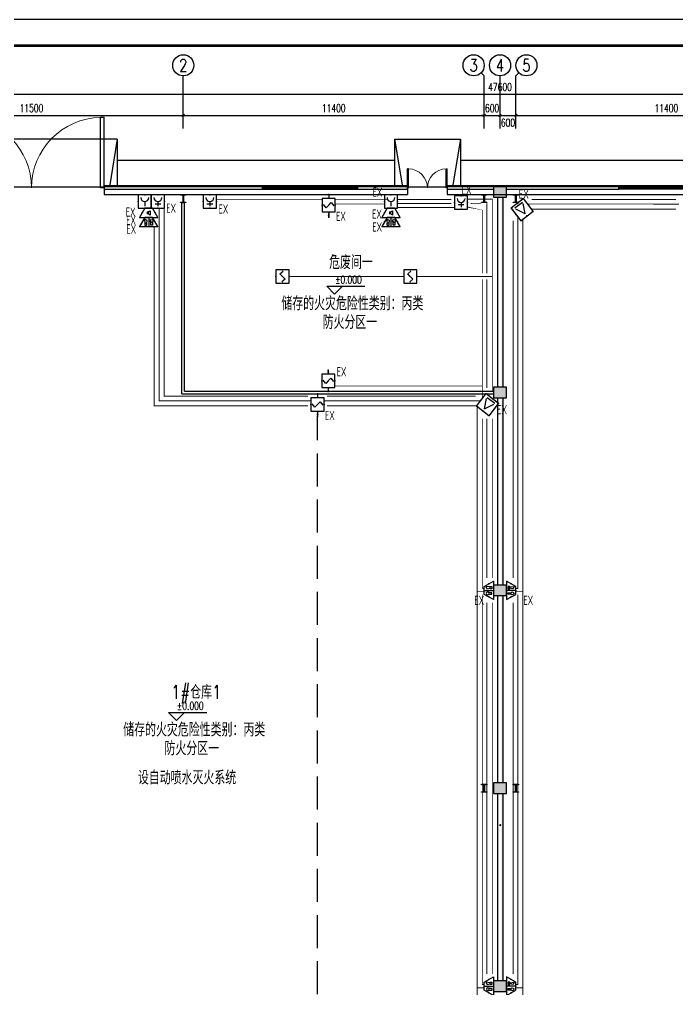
# Model space of a CAD drawing. Extents: x 4532298 to 10139194, y -639876 to -207028.
# Drawn here: x 5050702 to 5075635, y -327528 to -290759 of the extents above; entities that cross this region are included whole.
import ezdxf
from ezdxf.enums import TextEntityAlignment as Align

# ---------------------------------------------------------------- set-up
doc = ezdxf.new("R2010")
doc.units = 0
doc.header["$LTSCALE"] = 1000
doc.header["$MEASUREMENT"] = 0
doc.linetypes.add('DASH', pattern=[0.35, 0.25, -0.1])
doc.layers.get('0').update_dxf_attribs({"linetype": 'CONTINUOUS'})
doc.layers.get('Defpoints').update_dxf_attribs({"linetype": 'CONTINUOUS'})
for name, color, linetype in [('AXIS_TEXT', 7, 'CONTINUOUS'), ('EQUIP-消防', 3, 'CONTINUOUS'), ('PUB_HATCH', 8, 'CONTINUOUS'), ('PUB_TITLE', 4, 'CONTINUOUS'), ('WIRE-消防', 5, 'CONTINUOUS'), ('WIRE-照明', 1, 'CONTINUOUS'), ('建筑底图', 251, 'CONTINUOUS'), ('电气文字', 7, 'CONTINUOUS')]:
    doc.layers.add(name, color=color, linetype=linetype)
doc.styles.add('_HZTXT', font='txt.shx', dxfattribs={"width": 0.8, "bigfont": 'HZTXT.shx'})
doc.styles.add('_TCH_AXIS', font='COMPLEX', dxfattribs={"bigfont": 'GBCBIG'})
doc.styles.add('_TCH_DIM', font='SIMPLEX', dxfattribs={"bigfont": 'GBCBIG'})
doc.styles.add('_TCH_DIM_T3', font='SIMPLEX', dxfattribs={"width": 0.7058823529411765, "bigfont": 'GBCBIG'})
doc.styles.add('COMPLEX', font='COMPLEX')
doc.styles.add('SCEI', font='sceie.shx', dxfattribs={"width": 0.75, "bigfont": 'sceic.shx'})
doc.styles.add('sceie', font='sceie.shx', dxfattribs={"width": 0.7, "bigfont": 'sceic.shx'})
doc.styles.get("Standard").update_dxf_attribs({"font": 'GBENOR', "bigfont": 'GBCBIG'})
doc.styles.add('TG_LINETYPE', font='sceie.shx', dxfattribs={"width": 0.7, "height": 3, "bigfont": 'sceic.shx'})
doc.linetypes.add('TG_BC', pattern='A,2,-0.85,["BC",TG_LINETYPE,S=0.1,R=0,X=-0.65,Y=-0.15],0', length=2.85)
doc.dimstyles.new('_TCH_ARCH&&100', dxfattribs={"dimtxt": 297.5, "dimasz": 100, "dimexe": 250, "dimexo": 300, "dimgap": 126.25, "dimtad": 1, "dimdec": 0, "dimzin": 0, "dimdsep": 46, "dimtxsty": '_TCH_DIM_T3', "dimblk": 'ARCHTICK', "dimcen": 0.09, "dimclrt": 7, "dimazin": 2, "dimtfac": 1, "dimtdec": 0, "dimtix": 1, "dimtmove": 2, "dimatfit": 3, "dimfxl": 0, "dimtolj": 1, "dimtzin": 0, "dimarcsym": 0})

# ---------------------------------------------------------------- blocks, each defined once
blk = doc.blocks.new('_AXISO')
blk.add_circle((0, 0), 0.5)
at = {"layer": 'AXIS_TEXT', "style": 'COMPLEX', "width": 1.041666666666667}
blk.add_attdef('A', text='', height=0.56, dxfattribs=at).set_placement((-0.25, -0.28), (0.25, -0.28), align=Align.FIT)
blk = doc.blocks.new('_ArchTick')
at = {"color": 0, "linetype": 'ByBlock', "const_width": 0.4}
blk.add_lwpolyline([(-0.5, -0.5), (0.5, 0.5)], dxfattribs=at)
blk = doc.blocks.new('*D509')
at = {"layer": 'Defpoints', "color": 0, "transparency": 16777216}
for p in [(5092709.204186848, -293598.3149665595), (5045109.204186885, -295993.3442744124), (5092709.204186848, -295993.3442744212)]:
    blk.add_point(p, dxfattribs=at)
at = {"layer": '建筑底图', "color": 0, "lineweight": -2, "transparency": 16777216}
for p, q in [((5045109.204186885, -295693.3442744124), (5045109.204186885, -293348.3149665595)), ((5092709.204186848, -295693.3442744212), (5092709.204186848, -293348.3149665595)), ((5045109.204186885, -293598.3149665595), (5092709.204186848, -293598.3149665595))]:
    blk.add_line(p, q, dxfattribs=at)
at = {"layer": '建筑底图', "color": 0, "lineweight": -2, "transparency": 16777216, "xscale": 100, "yscale": 100, "zscale": 100, "rotation": 180}
blk.add_blockref('_ArchTick', (5045109.204186885, -293598.3149665595), dxfattribs=at)
at = {"layer": '建筑底图', "color": 0, "lineweight": -2, "transparency": 16777216, "xscale": 100, "yscale": 100, "zscale": 100}
blk.add_blockref('_ArchTick', (5092709.204186848, -293598.3149665595), dxfattribs=at)
at = {"layer": '建筑底图', "color": 7, "transparency": 16777216, "insert": (5068909.204186866, -293323.3149665595), "char_height": 297.5, "attachment_point": 5, "style": '_TCH_DIM_T3'}
blk.add_mtext('\\A1;47600', dxfattribs=at)
blk = doc.blocks.new('*D510')
at = {"layer": 'Defpoints', "color": 0, "transparency": 16777216}
for p in [(5056909.204186872, -294398.3149665564), (5045409.204186874, -294898.3149665553), (5056909.204186872, -294898.3149665574)]:
    blk.add_point(p, dxfattribs=at)
at = {"layer": '建筑底图', "color": 0, "lineweight": -2, "transparency": 16777216}
for p, q in [((5045409.204186874, -294598.3149665553), (5045409.204186874, -294148.3149665564)), ((5056909.204186872, -294598.3149665574), (5056909.204186872, -294148.3149665564)), ((5045409.204186874, -294398.3149665564), (5056909.204186872, -294398.3149665564))]:
    blk.add_line(p, q, dxfattribs=at)
at = {"layer": '建筑底图', "color": 0, "lineweight": -2, "transparency": 16777216, "xscale": 100, "yscale": 100, "zscale": 100, "rotation": 180}
blk.add_blockref('_ArchTick', (5045409.204186874, -294398.3149665564), dxfattribs=at)
at = {"layer": '建筑底图', "color": 0, "lineweight": -2, "transparency": 16777216, "xscale": 100, "yscale": 100, "zscale": 100}
blk.add_blockref('_ArchTick', (5056909.204186872, -294398.3149665564), dxfattribs=at)
at = {"layer": '建筑底图', "color": 7, "transparency": 16777216, "insert": (5051159.204186873, -294123.3149665564), "char_height": 297.5, "attachment_point": 5, "style": '_TCH_DIM_T3'}
blk.add_mtext('\\A1;11500', dxfattribs=at)
blk = doc.blocks.new('*D511')
at = {"layer": 'Defpoints', "color": 0, "transparency": 16777216}
for p in [(5068309.204186879, -294398.3149665585), (5056909.204186872, -294898.3149665574), (5068309.204186879, -294898.3149665596)]:
    blk.add_point(p, dxfattribs=at)
at = {"layer": '建筑底图', "color": 0, "lineweight": -2, "transparency": 16777216}
for p, q in [((5056909.204186872, -294598.3149665574), (5056909.204186872, -294148.3149665585)), ((5068309.204186879, -294598.3149665596), (5068309.204186879, -294148.3149665585)), ((5056909.204186872, -294398.3149665585), (5068309.204186879, -294398.3149665585))]:
    blk.add_line(p, q, dxfattribs=at)
at = {"layer": '建筑底图', "color": 0, "lineweight": -2, "transparency": 16777216, "xscale": 100, "yscale": 100, "zscale": 100, "rotation": 180}
blk.add_blockref('_ArchTick', (5056909.204186872, -294398.3149665585), dxfattribs=at)
at = {"layer": '建筑底图', "color": 0, "lineweight": -2, "transparency": 16777216, "xscale": 100, "yscale": 100, "zscale": 100}
blk.add_blockref('_ArchTick', (5068309.204186879, -294398.3149665585), dxfattribs=at)
at = {"layer": '建筑底图', "color": 7, "transparency": 16777216, "insert": (5062609.204186875, -294123.3149665585), "char_height": 297.5, "attachment_point": 5, "style": '_TCH_DIM_T3'}
blk.add_mtext('\\A1;11400', dxfattribs=at)
blk = doc.blocks.new('*D512')
at = {"layer": 'Defpoints', "color": 0, "transparency": 16777216}
for p in [(5068909.204186883, -294398.3149665596), (5068309.204186879, -294898.3149665596), (5068909.204186883, -294898.3149665597)]:
    blk.add_point(p, dxfattribs=at)
at = {"layer": '建筑底图', "color": 0, "lineweight": -2, "transparency": 16777216}
for p, q in [((5068309.204186879, -294598.3149665596), (5068309.204186879, -294148.3149665596)), ((5068909.204186883, -294598.3149665597), (5068909.204186883, -294148.3149665596)), ((5068309.204186879, -294398.3149665596), (5068209.204186879, -294398.3149665596)), ((5068309.204186879, -294398.3149665596), (5068909.204186883, -294398.3149665596)), ((5068909.204186883, -294398.3149665596), (5069009.204186883, -294398.3149665596))]:
    blk.add_line(p, q, dxfattribs=at)
at = {"layer": '建筑底图', "color": 0, "lineweight": -2, "transparency": 16777216, "xscale": 100, "yscale": 100, "zscale": 100}
blk.add_blockref('_ArchTick', (5068309.204186879, -294398.3149665596), dxfattribs=at)
at = {"layer": '建筑底图', "color": 0, "lineweight": -2, "transparency": 16777216, "xscale": 100, "yscale": 100, "zscale": 100, "rotation": 180}
blk.add_blockref('_ArchTick', (5068909.204186883, -294398.3149665596), dxfattribs=at)
at = {"layer": '建筑底图', "color": 7, "transparency": 16777216, "insert": (5068609.204186881, -294123.3149665596), "char_height": 297.5, "attachment_point": 5, "style": '_TCH_DIM_T3'}
blk.add_mtext('\\A1;600', dxfattribs=at)
blk = doc.blocks.new('*D513')
at = {"layer": 'Defpoints', "color": 0, "transparency": 16777216}
for p in [(5069509.204186883, -294398.3149665598), (5068909.204186883, -294898.3149665597), (5069509.204186883, -294898.3149665598)]:
    blk.add_point(p, dxfattribs=at)
at = {"layer": '建筑底图', "color": 0, "lineweight": -2, "transparency": 16777216}
for p, q in [((5068909.204186883, -294598.3149665597), (5068909.204186883, -294148.3149665598)), ((5069509.204186883, -294598.3149665598), (5069509.204186883, -294148.3149665598)), ((5068909.204186883, -294398.3149665598), (5069509.204186883, -294398.3149665598))]:
    blk.add_line(p, q, dxfattribs=at)
at = {"layer": '建筑底图', "color": 0, "lineweight": -2, "transparency": 16777216, "xscale": 100, "yscale": 100, "zscale": 100, "rotation": 180}
blk.add_blockref('_ArchTick', (5068909.204186883, -294398.3149665598), dxfattribs=at)
at = {"layer": '建筑底图', "color": 0, "lineweight": -2, "transparency": 16777216, "xscale": 100, "yscale": 100, "zscale": 100}
blk.add_blockref('_ArchTick', (5069509.204186883, -294398.3149665598), dxfattribs=at)
at = {"layer": '建筑底图', "color": 7, "transparency": 16777216, "insert": (5069209.204186883, -294673.3149665598), "char_height": 297.5, "attachment_point": 5, "style": '_TCH_DIM_T3'}
blk.add_mtext('\\A1;600', dxfattribs=at)
blk = doc.blocks.new('*D514')
at = {"layer": 'Defpoints', "color": 0, "transparency": 16777216}
for p in [(5080909.204186877, -294398.3149665609), (5069509.204186883, -294898.3149665598), (5080909.204186877, -294898.314966562)]:
    blk.add_point(p, dxfattribs=at)
at = {"layer": '建筑底图', "color": 0, "lineweight": -2, "transparency": 16777216}
for p, q in [((5069509.204186883, -294598.3149665598), (5069509.204186883, -294148.3149665609)), ((5080909.204186877, -294598.314966562), (5080909.204186877, -294148.3149665609)), ((5069509.204186883, -294398.3149665609), (5080909.204186877, -294398.3149665609))]:
    blk.add_line(p, q, dxfattribs=at)
at = {"layer": '建筑底图', "color": 0, "lineweight": -2, "transparency": 16777216, "xscale": 100, "yscale": 100, "zscale": 100, "rotation": 180}
blk.add_blockref('_ArchTick', (5069509.204186883, -294398.3149665609), dxfattribs=at)
at = {"layer": '建筑底图', "color": 0, "lineweight": -2, "transparency": 16777216, "xscale": 100, "yscale": 100, "zscale": 100}
blk.add_blockref('_ArchTick', (5080909.204186877, -294398.3149665609), dxfattribs=at)
at = {"layer": '建筑底图', "color": 7, "transparency": 16777216, "insert": (5075209.20418688, -294123.3149665609), "char_height": 297.5, "attachment_point": 5, "style": '_TCH_DIM_T3'}
blk.add_mtext('\\A1;11400', dxfattribs=at)
blk = doc.blocks.new('$TCHSYS$WIN2D')
for p, q in [((-0.5, 0.5), (0.5, 0.5)), ((-0.5, 0.5), (-0.4999999999999999, -0.5)), ((0.5, 0.5), (0.4999999999999998, -0.5)), ((0.5, 0.1666666666666666), (-0.5, 0.1666666666666666)), ((0.5, -0.1666666666666667), (-0.5, -0.1666666666666667)), ((-0.4999999999999999, -0.5), (0.5, -0.5))]:
    blk.add_line(p, q)
blk = doc.blocks.new('$DorLib2D$00000002')
for p, q in [((-0.5, -5.684341886080802e-17), (-0.5000000000000007, 0.4875)), ((-0.4750000000000007, 0.4875), (-0.5000000000000007, 0.4875)), ((-0.475, -2.842170943040401e-17), (-0.4750000000000007, 0.4875)), ((0.475, -2.842170943040401e-17), (0.4750000000000007, 0.4875)), ((0.4750000000000007, 0.4875), (0.5000000000000007, 0.4875)), ((0.5, -5.684341886080802e-17), (0.5000000000000007, 0.4875)), ((-0.5, -5.684341886080802e-17), (-0.475, -2.842170943040401e-17)), ((0.5, -5.684341886080802e-17), (0.475, -2.842170943040401e-17))]:
    blk.add_line(p, q)
at = {"lineweight": 13}
for centre, start, end in [((-0.4875, -4.263256414560601e-17), 0, 88.53071641864632), ((0.4875, -4.263256414560601e-17), 91.4692835813537, 180)]:
    blk.add_arc(centre, 0.4875, start, end, dxfattribs=at)
blk = doc.blocks.new('_FZH')
blk.add_lwpolyline([(-0.5, -0.5), (0.5, -0.5), (0.5, 0.5), (-0.5, 0.5)], close=True)
at = {"layer": 'PUB_HATCH'}
blk.add_solid([(-0.5, -0.5), (0.5, -0.5), (-0.5, 0.5), (0.5, 0.5)], dxfattribs=at)
blk = doc.blocks.new('$equip$00002656')
for p, q in [((-0.5, 1), (-0.5, 0)), ((0.5, 1), (-0.5, 1)), ((0.5, 0), (0.5, 1)), ((-0.5, 0), (0.5, 0)), ((-0.2185336870898027, 0.3306395092586172), (0.2221149462566245, 0.3306395092586172)), ((0, 0.5), (0, 0.1500000000014552))]:
    blk.add_line(p, q)
at = {"const_width": 0.04}
blk.add_lwpolyline([(-0.5, 1), (0.5, 1), (0.5, 0), (-0.5, 0), (-0.5, 1), (0.5, 1)], dxfattribs=at)
blk.add_arc((0, 0.7999999999956344), 0.3, 180, 0)
for p in [(0, 1), (-0.5, 0.5), (0, 0), (0.5, 0.5)]:
    blk.add_point(p)
at = {"color": 7, "flags": 1}
for tag, height, p in [('A', 2e-05, (0, 0)), ('B', 0.4, (0.7619185979783651, 0.292200585034152))]:
    blk.add_attdef(tag, text='', height=height, dxfattribs=at).set_placement(p, align=Align.MIDDLE_CENTER)
blk = doc.blocks.new('$equip$00002679')
for p, q in [((-0.2996796805819031, 0.6986369468322664), (-0.7026802913169377, 0)), ((-0.7026802913169377, 0), (0.7026802913169377, 0)), ((-0.2635199135474977, 0.2490828612462792), (-0.3035199135338189, 0.5690828612459882)), ((-0.3035199135338189, 0.5690828612459882), (-0.1275199135343428, 0.4890828612442419)), ((-0.3035199135338189, 0.2490828612462792), (-0.3035199135338189, 0.1130828612404002)), ((-0.1275199135343428, 0.2490828612462792), (-0.3035199135338189, 0.2490828612462792)), ((-0.3035199135338189, 0.1130828612404002), (-0.1275199135343428, 0.1130828612404002)), ((0.3003203194093658, 0.6986369468322664), (-0.299679680596455, 0.6986369468322664)), ((0.3003203194239177, 0.6986369468322664), (-0.2996796805819031, 0.6986369468322664)), ((-0.1275199135343428, 0.4890828612442419), (-0.1675199135497678, 0.2490828612462792)), ((-0.1275199135343428, 0.1130828612404002), (-0.1275199135343428, 0.2490828612462792)), ((0.0003203194210072979, 0.6986369468322664), (0.0003203194210072979, 0)), ((0.1736264291102998, 0.1102877192861342), (0.1736264291102998, 0.3383182315337763)), ((0.2936264291056432, 0.1102877192861342), (0.1736264291102998, 0.1102877192861342)), ((0.2936264291056432, 0.3383182315337763), (0.2936264291056432, 0.1102877192861342)), ((0.7026802913169377, 0), (0.3003203194239177, 0.6986369468322664))]:
    blk.add_line(p, q)
at = {"const_width": 0.04}
for points in [[(-0.2996796805819031, 0.6986369468322664), (0.3003203194239177, 0.6986369468322664), (0.7026802913242136, 0), (-0.7026802913169377, 0), (-0.2996796805819031, 0.6986369468322664), (0.3003203194239177, 0.6986369468322664)], [(-0.2993593611754477, 0.6986369468286284), (0.3006406388303731, 0.6986369468286284), (0.703000610737945, 0), (-0.7023599719032063, 0), (-0.2993593611608958, 0.6986369468286284), (0.3006406388303731, 0.6986369468286284)]]:
    blk.add_lwpolyline(points, dxfattribs=at)
blk.add_circle((0.2336264290934196, 0.4302877192858432), 0.1108305042920649)
for p in [(-0.500859666535689, 0.3493184734143142), (0, 0), (0.0003203194064553827, 0.6986369468322664), (0.5015003053704277, 0.3493184734161332)]:
    blk.add_point(p)
at = {"color": 7, "flags": 1}
for tag, height, p in [('A', 2e-05, (0, 0)), ('B', 0.4, (0.9607538544587442, 0.2991300234280061))]:
    blk.add_attdef(tag, text='', height=height, dxfattribs=at).set_placement(p, align=Align.MIDDLE_CENTER)
blk = doc.blocks.new('$equip$00002677')
for p, q in [((-0.299679680589179, 0.6986369468286284), (-0.7026802913169377, 0)), ((-0.7026802913169377, 0), (0.7026802913169377, 0)), ((0.3003203194020898, 0.6986369468286284), (-0.299679680603731, 0.6986369468286284)), ((-0.1168397812361945, 0.4211829385531018), (-0.1168397812361945, 0.2599029385528411)), ((-0.1168397812361945, 0.4211829385531018), (-0.03619978122151224, 0.4211829385531018)), ((-0.03619978122151224, 0.2599029385528411), (-0.1168397812361945, 0.2599029385528411)), ((-0.03619978122151224, 0.4211829385531018), (0.1181129782125936, 0.502683664613869)), ((-0.03619978122151224, 0.4211829385531018), (-0.03619978122151224, 0.2599029385528411)), ((0.1181129782125936, 0.1728438630962046), (-0.03619978122151224, 0.2599029385528411)), ((0.1181129782125936, 0.502683664613869), (0.1181129782125936, 0.1728438630962046)), ((0.7026802913169377, 0), (0.3003203194166417, 0.6986369468286284))]:
    blk.add_line(p, q)
at = {"const_width": 0.04}
for points in [[(-0.299679680589179, 0.6986369468286284), (0.3003203194166417, 0.6986369468286284), (0.7026802913242136, 0), (-0.7026802913169377, 0), (-0.2996796805746271, 0.6986369468304474), (0.3003203194166417, 0.6986369468304474)], [(-0.2996796805819031, 0.6986369468286284), (0.3003203194239177, 0.6986369468286284), (0.7026802913169377, 0), (-0.7026802913096617, 0), (-0.2996796805819031, 0.6986369468286284), (0.3003203194239177, 0.6986369468286284)]]:
    blk.add_lwpolyline(points, dxfattribs=at)
for p in [(-0.5011799859494204, 0.3493184734143142), (0, 0), (0.0003203193991794251, 0.6986369468286284), (0.5015003053631517, 0.3493184734143142)]:
    blk.add_point(p)
at = {"color": 7, "flags": 1}
for tag, height, p in [('A', 2e-05, (0, 0)), ('B', 0.4, (0.9607538544587442, 0.2991300234298251))]:
    blk.add_attdef(tag, text='', height=height, dxfattribs=at).set_placement(p, align=Align.MIDDLE_CENTER)
blk = doc.blocks.new('$equip$00002657')
for p, q in [((-0.5, 1), (-0.5, 0)), ((0.5, 1), (-0.5, 1)), ((0.5, 0), (0.5, 1)), ((-0.5, 0), (0.5, 0)), ((0, 0.5), (0, 0.1499999999941792))]:
    blk.add_line(p, q)
at = {"const_width": 0.04}
blk.add_lwpolyline([(-0.5, 1), (0.5, 1), (0.5, 0), (-0.5, 0), (-0.5, 1), (0.5, 1)], dxfattribs=at)
blk.add_arc((0, 0.7999999999956344), 0.3, 180, 0)
for p in [(0, 1), (-0.5, 0.5), (0, 0), (0.5, 0.5)]:
    blk.add_point(p)
at = {"color": 7, "flags": 1}
for tag, height, p in [('A', 2e-05, (0, 0)), ('B', 0.4, (0.7619185979783651, 0.292200585034152))]:
    blk.add_attdef(tag, text='', height=height, dxfattribs=at).set_placement(p, align=Align.MIDDLE_CENTER)
blk = doc.blocks.new('$equip$00002763')
for p, q in [((-0.5, 0), (-0.9066817657731008, 0)), ((-0.802004277240485, 0.04108279214051436), (-0.802004277240485, -0.03946515059578815)), ((-0.802004277240485, -0.03946515059578815), (-0.6315363564062864, 0)), ((-0.5, 0.5), (-0.5, -0.5)), ((0.5, 0.5), (-0.5, 0.5)), ((-0.1999999999825377, 0.2000000000007276), (0.0500000000174623, 0.4000000000014552)), ((0, 0), (-0.1999999999825377, 0.2000000000007276)), ((0, 0), (0.2000000000116415, -0.2000000000007276)), ((0.5, -0.5), (0.5, 0.5)), ((0.8088582530326676, 0), (0.5, 0)), ((-0.5, -0.5), (0.5, -0.5)), ((0.2000000000116415, -0.2000000000007276), (-0.04999999998835847, -0.4000000000014552))]:
    blk.add_line(p, q)
at = {"color": 0, "linetype": 'Continuous'}
blk.add_line((-0.6315363564062864, 0), (-0.802004277240485, 0.04108279214051436), dxfattribs=at)
at = {"const_width": 0.04}
for points in [[(-0.9066817657731008, 0), (-0.5, 0)], [(-0.5, 0.5), (0.5, 0.5), (0.5, -0.5), (-0.5, -0.5), (-0.5, 0.5), (0.5, 0.5)], [(0.5, 0), (0.8088582530326676, 0)]]:
    blk.add_lwpolyline(points, dxfattribs=at)
for p in [(-0.9066817657731008, 0), (0, 0.5), (0.8088582530326676, 0), (0, -0.5)]:
    blk.add_point(p)
blk.add_solid([(-0.6315363564062864, 0), (-0.802004277240485, 0.04108279214051436), (-0.802004277240485, -0.03946515059578815)])
at = {"color": 7, "flags": 1}
for tag, height, p in [('A', 2e-05, (0, 0)), ('B', 0.4, (0.7546029297081986, -0.345015209120902))]:
    blk.add_attdef(tag, text='', height=height, dxfattribs=at).set_placement(p, align=Align.MIDDLE_CENTER)
blk = doc.blocks.new('$Equip$00002649')
for p, q in [((-0.5, 0.5), (-0.5, -0.5)), ((0.5, 0.5), (-0.5, 0.5)), ((-0.2000000000116415, 0.2000000000043656), (0.04999999998835847, 0.4000000000014552)), ((0, 0), (-0.2000000000116415, 0.2000000000043656)), ((0, 0), (0.1999999999825377, -0.1999999999970896)), ((0.5, -0.5), (0.5, 0.5)), ((-0.5, -0.5), (0.5, -0.5)), ((0.1999999999825377, -0.1999999999970896), (-0.0500000000174623, -0.4000000000014552))]:
    blk.add_line(p, q)
at = {"const_width": 0.04}
blk.add_lwpolyline([(-0.5, 0.5), (0.5, 0.5), (0.5, -0.5), (-0.5, -0.5), (-0.5, 0.5), (0.5, 0.5)], dxfattribs=at)
for p in [(-0.5, 0), (0, 0.5), (0.5, 0), (0, -0.5)]:
    blk.add_point(p)
at = {"color": 7, "flags": 1}
for tag, height, p in [('A', 2e-05, (0, 0)), ('B', 0.4, (0.7619185979783651, -0.207799414958572))]:
    blk.add_attdef(tag, text='', height=height, dxfattribs=at).set_placement(p, align=Align.MIDDLE_CENTER)
blk = doc.blocks.new('$equip$00002762')
for p, q in [((-0.500000000007276, 7.275957614183426e-12), (-0.8088582530108397, 7.275957614183426e-12)), ((-0.500000000007276, 0.500000000007276), (-0.500000000007276, -0.499999999992724)), ((0.499999999992724, 0.500000000007276), (-0.500000000007276, 0.500000000007276)), ((-0.1999999999898137, 0.2000000000080036), (0.05000000001018634, 0.4000000000087311)), ((-7.275957614183426e-12, 7.275957614183426e-12), (-0.1999999999898137, 0.2000000000080036)), ((-7.275957614183426e-12, 7.275957614183426e-12), (0.2000000000043656, -0.1999999999934516)), ((0.499999999992724, -0.499999999992724), (0.499999999992724, 0.500000000007276)), ((0.8088582530253916, 7.275957614183426e-12), (0.499999999992724, 7.275957614183426e-12)), ((-0.500000000007276, -0.499999999992724), (0.499999999992724, -0.499999999992724)), ((0.2000000000043656, -0.1999999999934516), (-0.04999999999563443, -0.3999999999941792))]:
    blk.add_line(p, q)
at = {"color": 0, "linetype": 'Continuous'}
for p, q in [((0.8088582530253916, 7.275957614183426e-12), (0.638390332191193, 0.04108279214779031)), ((0.638390332191193, -0.03946515058851219), (0.8088582530253916, 7.275957614183426e-12))]:
    blk.add_line(p, q, dxfattribs=at)
at = {"const_width": 0.04}
for points in [[(-0.8088582530108397, 7.275957614183426e-12), (-0.500000000007276, 7.275957614183426e-12)], [(-0.500000000007276, 0.500000000007276), (0.499999999992724, 0.500000000007276), (0.499999999992724, -0.499999999992724), (-0.500000000007276, -0.499999999992724), (-0.500000000007276, 0.500000000007276), (0.499999999992724, 0.500000000007276)], [(0.499999999992724, 7.275957614183426e-12), (0.6544291265236097, 7.275957614183426e-12)]]:
    blk.add_lwpolyline(points, dxfattribs=at)
for p in [(-0.8088582530108397, 7.275957614183426e-12), (-7.275957614183426e-12, 0.500000000007276), (0.8088582530253916, 7.275957614183426e-12), (-7.275957614183426e-12, -0.499999999992724)]:
    blk.add_point(p)
blk.add_solid([(0.8088582530253916, 7.275957614183426e-12), (0.638390332191193, 0.04108279214779031), (0.638390332191193, -0.03946515058851219)])
at = {"color": 7, "flags": 1}
for tag, height, p in [('A', 2e-05, (0, 0)), ('B', 0.4, (0.7546029297009227, -0.2543956817480648))]:
    blk.add_attdef(tag, text='', height=height, dxfattribs=at).set_placement(p, align=Align.MIDDLE_CENTER)
blk = doc.blocks.new('$equip$00002729')
for p, q in [((0.5, 0.5), (-0.5, 0.5)), ((-0.5, 0.5), (-0.5, -0.5)), ((0.00242012481612619, 0.3292740143797346), (-0.2975798751722323, -0.2707259856188102)), ((0.00242012481612619, 0.3292740143797346), (0.3024201248335885, -0.2707259856188102)), ((0.5, -0.5), (0.5, 0.5)), ((-0.5, -0.5), (0.5, -0.5)), ((-0.2975798751722323, -0.3510986482615408), (0.3024932489570347, -0.3510986482615408))]:
    blk.add_line(p, q)
at = {"const_width": 0.06666666666666667}
blk.add_lwpolyline([(-0.5, 0.5), (0.5, 0.5), (0.5, -0.5), (-0.5, -0.5), (-0.5, 0.5), (0.5, 0.5)], dxfattribs=at)
for p in [(-0.5, 0), (0, 0.5), (0.5, 0), (0, -0.5)]:
    blk.add_point(p)
at = {"color": 7, "flags": 1}
for tag, height, p in [('A', 2e-05, (0, 0)), ('B', 0.4, (0.7615507626323961, -0.2077545959818963))]:
    blk.add_attdef(tag, text='', height=height, dxfattribs=at).set_placement(p, align=Align.MIDDLE_CENTER)

msp = doc.modelspace()

# ---------------------------------------------------------------- hatches: boundary and pattern name
at = {"layer": '建筑底图'}
for points in [[(5059909.204186431, -297098.3149665447), (5053909.204187041, -297098.3149665453), (5053939.204187041, -297128.3149665453), (5059879.204186431, -297128.3149665447)], [(5053909.204187041, -297098.3149665453), (5053909.204187041, -297198.3149665442), (5053939.204187041, -297168.3149665442), (5053939.204187041, -297128.3149665453)], [(5053909.204187041, -297198.3149665442), (5059909.20418643, -297198.3149665435), (5059879.20418643, -297168.3149665435), (5053939.204187041, -297168.3149665442)], [(5056919.204186866, -297682.3147210835), (5057009.204186866, -297682.3147210835), (5057009.204186866, -297698.3147210798), (5056809.204186866, -297698.3147210798), (5056809.204186866, -297682.3147210835), (5056899.204186868, -297682.3147210835), (5056899.204186868, -297414.3147210756), (5056809.204186866, -297414.3147210756), (5056809.204186866, -297398.3147210793), (5057009.204186866, -297398.3147210793), (5057009.204186866, -297414.3147210756), (5056919.204186866, -297414.3147210756)], [(5059909.20418643, -297198.3149665435), (5059909.204186431, -297098.3149665447), (5059879.204186431, -297128.3149665447), (5059879.20418643, -297168.3149665435)], [(5065409.204187041, -297098.3149665442), (5063509.20418643, -297098.3149665443), (5063539.20418643, -297128.3149665443), (5065379.204187041, -297128.3149665442)], [(5063509.20418643, -297098.3149665443), (5063509.204186431, -297198.3149665431), (5063539.204186431, -297168.3149665431), (5063539.20418643, -297128.3149665443)], [(5063509.204186431, -297198.3149665431), (5065409.204187041, -297198.3149665429), (5065379.204187041, -297168.3149665429), (5063539.204186431, -297168.3149665431)], [(5065409.204187041, -297198.3149665429), (5065409.204187041, -297098.3149665442), (5065379.204187041, -297128.3149665442), (5065379.204187041, -297168.3149665429)], [(5068659.204186872, -297128.3149665525), (5068659.204186872, -297098.3149665422), (5066909.204187041, -297098.314966544), (5066939.204185693, -297128.314966625)], [(5066909.204187041, -297098.314966544), (5066909.204187041, -297198.3149665428), (5066939.204185693, -297168.3149665914), (5066939.204185693, -297128.314966625)], [(5068659.204186872, -297198.3149665421), (5068659.204186872, -297168.3149665482), (5066939.204185693, -297168.3149665914), (5066909.204187041, -297198.3149665428)], [(5068319.204186864, -297682.3147210886), (5068409.204186864, -297682.3147210886), (5068409.204186864, -297698.3147210849), (5068209.204186864, -297698.3147210849), (5068209.204186864, -297682.3147210886), (5068299.204186866, -297682.3147210886), (5068299.204186866, -297414.3147210807), (5068209.204186864, -297414.3147210807), (5068209.204186864, -297398.3147210844), (5068409.204186864, -297398.3147210844), (5068409.204186864, -297414.3147210807), (5068319.204186864, -297414.3147210807)], [(5069159.204186872, -297098.3149665552), (5068659.204186872, -297098.3149665552), (5068699.204186872, -297138.3149665552), (5069119.204186872, -297138.3149665552)], [(5068659.204186872, -297098.3149665552), (5068659.204186872, -297498.3149665552), (5068699.204186872, -297458.3149665552), (5068699.204186872, -297138.3149665552)], [(5068659.204186872, -297498.3149665552), (5069159.204186872, -297498.3149665552), (5069119.204186872, -297458.3149665552), (5068699.204186872, -297458.3149665552)], [(5069159.204186872, -297498.3149665552), (5069159.204186872, -297098.3149665552), (5069119.204186872, -297138.3149665552), (5069119.204186872, -297458.3149665552)], [(5069159.204186872, -297098.3149665552), (5069159.204186872, -297128.3149665422), (5073379.204187041, -297128.3149665471), (5073409.204187041, -297098.3149665471)], [(5069159.204186872, -297168.3149665422), (5069159.204186872, -297198.3149665422), (5073409.204187041, -297198.314966547), (5073379.204187041, -297168.3149665469)], [(5069519.204186864, -297682.3147210889), (5069609.204186864, -297682.3147210889), (5069609.204186864, -297698.3147210851), (5069409.204186864, -297698.3147210851), (5069409.204186864, -297682.3147210889), (5069499.204186866, -297682.3147210889), (5069499.204186866, -297414.3147210809), (5069409.204186864, -297414.3147210809), (5069409.204186864, -297398.3147210847), (5069609.204186864, -297398.3147210847), (5069609.204186864, -297414.3147210809), (5069519.204186864, -297414.3147210809)], [(5073409.204187041, -297198.314966547), (5073409.204187041, -297098.3149665471), (5073379.204187041, -297128.3149665471), (5073379.204187041, -297168.3149665469)], [(5056859.204186854, -304948.3149665485), (5056859.204186911, -297698.3147210795), (5056879.204186911, -297698.3147210796), (5056879.20418685, -304928.3149665485)], [(5056859.204186911, -297698.3147210795), (5056959.204186911, -297698.3147210801), (5056959.204186911, -297718.3147210801), (5056859.204186911, -297718.3147210795)], [(5056959.204186869, -304848.3149665486), (5056959.204186911, -297698.3147210801), (5056939.204186911, -297698.31472108), (5056939.204186873, -304868.3149665486)], [(5068809.20418687, -304698.3149665552), (5068849.20418687, -304698.3149665552), (5068849.204186886, -297498.3149665552), (5068809.204186886, -297498.3149665552)], [(5068969.20418687, -304698.3149665552), (5069009.20418687, -304698.3149665552), (5069009.204186886, -297498.3149665552), (5068969.204186886, -297498.3149665552)], [(5069159.204186872, -304698.3149665552), (5068659.204186872, -304698.3149665552), (5068699.204186872, -304738.3149665552), (5069119.204186872, -304738.3149665552)], [(5068659.204186872, -304698.3149665552), (5068659.204186872, -305098.3149665552), (5068699.204186872, -305058.3149665552), (5068699.204186872, -304738.3149665552)], [(5069159.204186872, -305098.3149665552), (5069159.204186872, -304698.3149665552), (5069119.204186872, -304738.3149665552), (5069119.204186872, -305058.3149665552)], [(5056859.204186854, -304948.3149665485), (5068659.204186872, -304948.3149665552), (5068659.204186872, -304928.3149665552), (5056879.20418685, -304928.3149665485)], [(5056959.204186869, -304848.3149665486), (5056939.204186873, -304868.3149665486), (5068659.204186872, -304868.3149665552), (5068659.204186872, -304848.3149665552)], [(5068659.204186872, -305098.3149665552), (5069159.204186872, -305098.3149665552), (5069119.204186872, -305058.3149665552), (5068699.204186872, -305058.3149665552)], [(5068809.20418687, -312198.3149665552), (5068849.20418687, -312198.3149665552), (5068849.20418687, -305098.3149665552), (5068809.20418687, -305098.3149665552)], [(5068969.20418687, -312198.3149665552), (5069009.20418687, -312198.3149665552), (5069009.20418687, -305098.3149665552), (5068969.20418687, -305098.3149665552)], [(5069159.204186872, -312198.3149665552), (5068659.204186872, -312198.3149665552), (5068699.204186872, -312238.3149665552), (5069119.204186872, -312238.3149665552)], [(5068659.204186872, -312198.3149665552), (5068659.204186872, -312598.3149665552), (5068699.204186872, -312558.3149665552), (5068699.204186872, -312238.3149665552)], [(5069159.204186872, -312598.3149665552), (5069159.204186872, -312198.3149665552), (5069119.204186872, -312238.3149665552), (5069119.204186872, -312558.3149665552)], [(5068659.204186872, -312598.3149665552), (5069159.204186872, -312598.3149665552), (5069119.204186872, -312558.3149665552), (5068699.204186872, -312558.3149665552)], [(5068809.20418687, -319698.3149665552), (5068849.20418687, -319698.3149665552), (5068849.20418687, -312598.3149665552), (5068809.20418687, -312598.3149665552)], [(5068969.20418687, -319698.3149665552), (5069009.20418687, -319698.3149665552), (5069009.20418687, -312598.3149665552), (5068969.20418687, -312598.3149665552)], [(5068319.204186857, -320032.3149665564), (5068409.204186857, -320032.3149665564), (5068409.204186857, -320048.3149665527), (5068209.204186857, -320048.3149665527), (5068209.204186857, -320032.3149665564), (5068299.204186859, -320032.3149665564), (5068299.204186859, -319764.3149665487), (5068209.204186857, -319764.3149665487), (5068209.204186857, -319748.3149665524), (5068409.204186857, -319748.3149665524), (5068409.204186857, -319764.3149665487), (5068319.204186857, -319764.3149665487)], [(5069159.204186872, -319698.3149665552), (5068659.204186872, -319698.3149665552), (5068699.204186872, -319738.3149665552), (5069119.204186872, -319738.3149665552)], [(5068659.204186872, -319698.3149665552), (5068659.204186872, -320098.3149665552), (5068699.204186872, -320058.3149665552), (5068699.204186872, -319738.3149665552)], [(5069159.204186872, -320098.3149665552), (5069159.204186872, -319698.3149665552), (5069119.204186872, -319738.3149665552), (5069119.204186872, -320058.3149665552)], [(5069519.204186857, -320032.3149665566), (5069609.204186857, -320032.3149665566), (5069609.204186857, -320048.3149665529), (5069409.204186857, -320048.3149665529), (5069409.204186857, -320032.3149665566), (5069499.204186859, -320032.3149665566), (5069499.204186859, -319764.3149665489), (5069409.204186857, -319764.3149665489), (5069409.204186857, -319748.3149665527), (5069609.204186857, -319748.3149665527), (5069609.204186857, -319764.3149665489), (5069519.204186857, -319764.3149665489)], [(5068659.204186872, -320098.3149665552), (5069159.204186872, -320098.3149665552), (5069119.204186872, -320058.3149665552), (5068699.204186872, -320058.3149665552)], [(5068809.20418687, -327198.3149665552), (5068849.20418687, -327198.3149665552), (5068849.20418687, -320098.3149665552), (5068809.20418687, -320098.3149665552)], [(5068969.20418687, -327198.3149665552), (5069009.20418687, -327198.3149665552), (5069009.20418687, -320098.3149665552), (5068969.20418687, -320098.3149665552)], [(5069159.204186872, -327198.3149665552), (5068659.204186872, -327198.3149665552), (5068699.204186872, -327238.3149665552), (5069119.204186872, -327238.3149665552)], [(5068659.204186872, -327198.3149665552), (5068659.204186872, -327598.3149665552), (5068699.204186872, -327558.3149665552), (5068699.204186872, -327238.3149665552)], [(5069159.204186872, -327598.3149665552), (5069159.204186872, -327198.3149665552), (5069119.204186872, -327238.3149665552), (5069119.204186872, -327558.3149665552)]]:
    msp.add_hatch(color=256, dxfattribs=at).paths.add_polyline_path(points)

# ---------------------------------------------------------------- linework, layer by layer
at = {"color": 2, "linetype": 'DASH', "ltscale": 5}
msp.add_line((5061984.052191221, -341705.7572295098), (5061997.190844909, -305806.0849759543), dxfattribs=at)
at = {"layer": 'PUB_TITLE', "color": 4}
msp.add_lwpolyline([(5034368.595775191, -350158.8476155843), (5118468.595775191, -350158.8476155843), (5118468.595775191, -290758.8476155843), (5034368.595775191, -290758.8476155843)], close=True, dxfattribs=at)
at = {"layer": 'PUB_TITLE', "color": 4, "const_width": 100}
msp.add_lwpolyline([(5036868.595775191, -349158.8476155843), (5117468.595775191, -349158.8476155843), (5117468.595775191, -291758.8476155843), (5036868.595775191, -291758.8476155843)], close=True, dxfattribs=at)
at = {"layer": 'WIRE-消防', "color": 5, "linetype": 'Continuous', "const_width": 35}
for points in [[(5058162.612730991, -297578.4592212492), (5062190.464367628, -297578.4592212592)], [(5062645.824534308, -297578.4592212596), (5064618.354371615, -297578.4592212618)], [(5067069.578128705, -297579.9659804468), (5065041.022175971, -297579.9659804747)], [(5067681.480024306, -297576.4180274972), (5068616.325943636, -297576.4180274957), (5068616.325943635, -304828.2409478958)], [(5075575.448644324, -297945.9425465263), (5070106.236194205, -297945.9425465316)], [(5069771.092185993, -298331.9692436492), (5069771.092185993, -341466.7369401456)], [(5055804.35295745, -298612.3390160867), (5055804.35295745, -305406.3117181731), (5061634.690844855, -305406.3117181371)], [(5065261.059616332, -300499.3501080924), (5060919.470827243, -300499.3501080924)], [(5068616.325943636, -300499.3501080928), (5065761.059616332, -300499.3501080924)], [(5062359.690844872, -305406.3117181342), (5068047.316187751, -305406.3117181272)], [(5068047.316187751, -305406.3117181272), (5068047.316187751, -341560.8148339384)], [(5068616.325943635, -305894.3424213538), (5068616.325943635, -311934.4748207782)], [(5068309.885713457, -312448.1732274538), (5068049.542274115, -312448.1732274538)], [(5069508.522660286, -312448.1732274538), (5069768.866099629, -312448.1732274538)], [(5068616.325943635, -312862.3152717515), (5068616.325943635, -326934.3146612194)], [(5068309.885713457, -327463.746994752), (5068047.316187751, -327463.746994752)], [(5069508.522660286, -327463.746994752), (5069771.092185993, -327463.746994752)]]:
    msp.add_lwpolyline(points, dxfattribs=at)
at = {"layer": 'WIRE-照明', "color": 1, "linetype": 'DASH', "const_width": 35}
for points in [[(5062672.496184675, -297756.2515532884), (5064527.455738109, -297755.1849112345)], [(5075687.948644314, -297756.7386743221), (5069954.328112438, -297754.3698292414)], [(5055996.452597911, -297913.7020692562), (5055996.452597917, -305217.6380652612), (5061747.190844909, -305216.2332553794)], [(5065030.635481492, -297883.986434633), (5067182.078128605, -297883.9864346266)], [(5067673.910640823, -297870.5039728833), (5068239.415828212, -297870.3953064093), (5068239.415828217, -300386.8501080831)], [(5069578.992545531, -298263.3899514824), (5069578.992545524, -312335.6732273431)], [(5068239.415828217, -300611.8501080831), (5068239.415828214, -304610.6709722579)], [(5062619.771482091, -304651.3036139196), (5068239.415828216, -304651.9524810347)], [(5068239.415828214, -304572.7848658981), (5068239.415828216, -305118.2067071639)], [(5062247.192153935, -305216.1111133604), (5068161.200137034, -305214.9330845266)], [(5068239.415828217, -305894.3424213539), (5068239.41582822, -312335.6732273431)], [(5068309.885713457, -312324.8051585571), (5068245.646123824, -312324.8051585571)], [(5069508.522660286, -312324.8051585571), (5069572.76224992, -312324.8051585571)], [(5068239.41582822, -312560.6732273431), (5068239.415828223, -327351.2469951595)], [(5069578.992545524, -312560.6732273431), (5069578.99254552, -327351.2469951595)], [(5068309.885713457, -327333.2326208202), (5068241.267675747, -327333.2326208202)], [(5069508.522660286, -327333.2326208202), (5069577.140697996, -327333.2326208202)]]:
    msp.add_lwpolyline(points, dxfattribs=at)
at = {"layer": 'WIRE-照明', "color": 4, "linetype": 'TG_BC', "const_width": 35}
for points in [[(5065030.635481492, -297735.0976324402), (5067069.578128705, -297734.7377468213)], [(5068413.292753789, -300386.8501080832), (5068413.292753807, -297732.5484284457), (5067794.578128367, -297732.5484284212)], [(5070106.236194205, -297579.9659804713), (5075575.448644323, -297579.96598048)], [(5056188.552238374, -297913.7020692562), (5056188.55223838, -305040.3351522459), (5061634.690844856, -305040.3351521297)], [(5069405.115619935, -311934.4748207782), (5069405.115619936, -298391.5249008274)], [(5068413.292753814, -304723.6203334685), (5068413.292753789, -300611.8501080832)], [(5062359.690844873, -305040.335152116), (5067985.020111014, -305040.3351520404)], [(5068413.292753808, -311934.4748207782), (5068413.292753812, -305894.3424213539)], [(5068413.292753804, -326934.3146607942), (5068413.292753807, -312862.3152717515)], [(5069405.115619939, -326934.3146607942), (5069405.115619936, -312862.3152717515)]]:
    msp.add_lwpolyline(points, dxfattribs=at)
at = {"layer": '建筑底图'}
for p, q in [((5056909.204186868, -294898.3149665573), (5056909.204186869, -292898.3149665573)), ((5068192.046899352, -292781.157679034), (5068309.204186878, -292898.3149665594)), ((5068309.204186877, -294898.3149665594), (5068309.204186878, -292898.3149665594)), ((5068909.204186879, -294898.3149665595), (5068909.20418688, -292898.3149665595)), ((5069626.361474405, -292781.1576790343), (5069509.20418688, -292898.3149665596)), ((5069509.204186879, -294898.3149665596), (5069509.20418688, -292898.3149665596)), ((5054409.204186887, -295298.3149665163), (5047909.204186961, -295298.3149665145)), ((5054409.204186888, -295298.3149665014), (5054109.204186888, -297098.3149665014)), ((5054409.204186888, -295298.3149665014), (5054409.204186888, -297098.3149665014)), ((5064909.204186618, -295298.3149663596), (5064909.204186618, -297098.3149663596)), ((5064909.204186618, -295298.3149663596), (5065209.204186618, -297098.3149663596)), ((5064909.20418662, -295298.3149663745), (5067409.20418709, -295298.3149663738)), ((5067409.204187091, -295298.3149663596), (5067109.204187091, -297098.3149663596)), ((5067409.204187091, -295298.3149663596), (5067409.204187091, -297098.3149663596)), ((5053909.204186685, -297058.3149666099), (5053909.204186684, -297098.3149662907)), ((5065409.204187041, -297058.3149665077), (5065409.204187041, -297398.3149665077)), ((5066909.20418667, -297058.3149665077), (5066909.20418667, -297398.3149665077)), ((5048409.204186872, -297098.3149665419), (5053909.204186872, -297098.3149665419)), ((5059909.204186431, -297098.3149665447), (5053909.204187041, -297098.3149665453)), ((5053909.204187041, -297098.3149665453), (5053909.204187041, -297198.3149665442)), ((5053909.204186684, -297198.3149666479), (5053909.204186684, -297398.3149666572)), ((5053909.204187041, -297198.3149665442), (5059909.20418643, -297198.3149665435)), ((5059909.20418643, -297198.3149665435), (5059909.204186431, -297098.3149665447)), ((5065409.204187041, -297098.3149665442), (5063509.20418643, -297098.3149665443)), ((5063509.20418643, -297098.3149665443), (5063509.204186431, -297198.3149665431)), ((5063509.204186431, -297198.3149665431), (5065409.204187041, -297198.3149665429)), ((5065409.204186856, -297098.3149665419), (5066909.204186856, -297098.3149665419)), ((5065409.204187041, -297198.3149665429), (5065409.204187041, -297098.3149665442)), ((5068659.20418643, -297098.3149664985), (5066909.204187041, -297098.314966544)), ((5066909.204187041, -297098.314966544), (5066909.204187041, -297198.3149665428)), ((5066909.204187041, -297198.3149665428), (5068659.20418643, -297198.3149665932)), ((5073409.204187041, -297098.3149665471), (5069159.204187041, -297098.31496654)), ((5069159.204187041, -297198.3149665308), (5073409.204187041, -297198.314966547)), ((5073409.204187041, -297198.314966547), (5073409.204187041, -297098.3149665471)), ((5056859.204186854, -304948.3149665485), (5056859.204186911, -297698.3147210795)), ((5056859.204186911, -297698.3147210795), (5056959.204186911, -297698.3147210801)), ((5056959.204186869, -304848.3149665486), (5056959.204186911, -297698.3147210801)), ((5068809.204186887, -297498.314966684), (5068809.204186863, -304698.314966684)), ((5069009.204186887, -297498.314966684), (5069009.204186882, -304698.314966684)), ((5062643.469133014, -301174.8858177532), (5062343.469133014, -300874.8858177532)), ((5062343.469133014, -300874.8858177532), (5063793.469133014, -300874.8858177532)), ((5062643.469133014, -301174.8858177532), (5062943.469133014, -300874.8858177532)), ((5056859.204186854, -304948.3149665485), (5068659.204186872, -304948.3149665552)), ((5056959.204186869, -304848.3149665486), (5068659.204186872, -304848.3149665552)), ((5068809.204186854, -305098.314966684), (5068809.204186847, -312198.314966684)), ((5069009.204186854, -305098.314966684), (5069009.204186851, -312198.314966684)), ((5068809.204186887, -312598.3149661957), (5068809.204186872, -319698.3149661958)), ((5069009.204186887, -312598.3149661957), (5069009.204186895, -319698.3149661958)), ((5056653.400050247, -317328.8551153068), (5056353.400050247, -317028.8551153068)), ((5056353.400050247, -317028.8551153068), (5057803.400050247, -317028.8551153068)), ((5056653.400050247, -317328.8551153068), (5056953.400050247, -317028.8551153068)), ((5068809.204186854, -320098.314966684), (5068809.204186846, -327198.314966684)), ((5069009.204186854, -320098.314966684), (5069009.204186849, -327198.314966684))]:
    msp.add_line(p, q, dxfattribs=at)
for points in [[(5054409.204186888, -296098.3149665075), (5064909.204186618, -296098.3149665077)], [(5067409.204187091, -296098.3149665077), (5083409.204186836, -296098.314966508)], [(5053909.204186685, -297058.3149665075), (5065409.204187041, -297058.3149665077)], [(5066909.20418667, -297058.3149665077), (5070909.204187071, -297058.3149665077)], [(5070909.204187071, -297058.3149665077), (5083909.204186754, -297058.314966508)], [(5053909.204186684, -297398.3149665075), (5065409.204187041, -297398.3149665077)], [(5066909.20418667, -297398.3149665077), (5070909.204187071, -297398.3149665078)], [(5070909.204187071, -297398.3149665078), (5083909.204186752, -297398.314966508)]]:
    msp.add_lwpolyline(points, dxfattribs=at)
for points in [[(5056809.204186866, -297398.3147210793), (5057009.204186866, -297398.3147210793), (5057009.204186866, -297414.3147210756), (5056919.204186866, -297414.3147210756), (5056919.204186866, -297682.3147210835), (5057009.204186866, -297682.3147210835), (5057009.204186866, -297698.3147210798), (5056809.204186866, -297698.3147210798), (5056809.204186866, -297682.3147210835), (5056899.204186868, -297682.3147210835), (5056899.204186868, -297414.3147210756), (5056809.204186866, -297414.3147210756)], [(5068209.204186864, -297398.3147210844), (5068409.204186864, -297398.3147210844), (5068409.204186864, -297414.3147210807), (5068319.204186864, -297414.3147210807), (5068319.204186864, -297682.3147210886), (5068409.204186864, -297682.3147210886), (5068409.204186864, -297698.3147210849), (5068209.204186864, -297698.3147210849), (5068209.204186864, -297682.3147210886), (5068299.204186866, -297682.3147210886), (5068299.204186866, -297414.3147210807), (5068209.204186864, -297414.3147210807)], [(5069409.204186864, -297398.3147210847), (5069609.204186864, -297398.3147210847), (5069609.204186864, -297414.3147210809), (5069519.204186864, -297414.3147210809), (5069519.204186864, -297682.3147210889), (5069609.204186864, -297682.3147210889), (5069609.204186864, -297698.3147210851), (5069409.204186864, -297698.3147210851), (5069409.204186864, -297682.3147210889), (5069499.204186866, -297682.3147210889), (5069499.204186866, -297414.3147210809), (5069409.204186864, -297414.3147210809)], [(5068209.204186857, -319748.3149665524), (5068409.204186857, -319748.3149665524), (5068409.204186857, -319764.3149665487), (5068319.204186857, -319764.3149665487), (5068319.204186857, -320032.3149665564), (5068409.204186857, -320032.3149665564), (5068409.204186857, -320048.3149665527), (5068209.204186857, -320048.3149665527), (5068209.204186857, -320032.3149665564), (5068299.204186859, -320032.3149665564), (5068299.204186859, -319764.3149665487), (5068209.204186857, -319764.3149665487)], [(5069409.204186857, -319748.3149665527), (5069609.204186857, -319748.3149665527), (5069609.204186857, -319764.3149665489), (5069519.204186857, -319764.3149665489), (5069519.204186857, -320032.3149665566), (5069609.204186857, -320032.3149665566), (5069609.204186857, -320048.3149665529), (5069409.204186857, -320048.3149665529), (5069409.204186857, -320032.3149665566), (5069499.204186859, -320032.3149665566), (5069499.204186859, -319764.3149665489), (5069409.204186857, -319764.3149665489)]]:
    msp.add_lwpolyline(points, close=True, dxfattribs=at)
msp.add_lwpolyline([(5068904.04588251, -321280.92291286, 1), (5068926.710817112, -321313.881989599, 1)], format="xyb", close=True, dxfattribs=at)

# ---------------------------------------------------------------- block references
at = {"layer": 'EQUIP-消防', "xscale": 500, "yscale": 500, "zscale": 500}
for name, p in [('$equip$00002657', (5055448.650191776, -297913.7020692562)), ('$equip$00002657', (5064777.455738109, -297912.4157836017)), ('$equip$00002677', (5055598.789821637, -298263.0205426706)), ('$equip$00002677', (5064777.295578398, -298261.734257016)), ('$equip$00002679', (5055598.629661935, -298612.3390160867)), ('$equip$00002679', (5064777.135418696, -298611.0527304322))]:
    msp.add_blockref(name, p, dxfattribs=at)
at = {"layer": 'EQUIP-消防', "color": 1, "xscale": 500, "yscale": 500, "zscale": 500}
for name, p in [('$equip$00002656', (5055948.650191776, -297913.7020692562)), ('$equip$00002656', (5057916.961867376, -297913.7020692562)), ('$equip$00002656', (5067432.078128605, -297944.4244775495)), ('$Equip$00002649', (5060669.470827243, -300499.3501080924)), ('$Equip$00002649', (5065511.059616332, -300499.3501080924))]:
    msp.add_blockref(name, p, dxfattribs=at)
at = {"layer": 'EQUIP-消防'}
for name, p, xscale, yscale, zscale, rotation in [('$equip$00002763', (5062417.775771225, -297802.7440930239), 500, 500, 500, 89.99999999999997), ('$equip$00002729', (5069747.677319785, -297970.9741641672), 600, 600, 600, 217.4138981921406), ('$equip$00002762', (5062404.637117536, -304455.4244890725), 500, 500, 500, 89.99999999999997), ('$equip$00002763', (5061997.190844909, -305352.7440930678), 500, 500, 500, 89.99999999999997), ('$equip$00002729', (5068434.612822432, -305361.291684577), -600, 600, 600, 142.5861018078594), ('$equip$00002679', (5068656.308815088, -312398.3149665552), -500, 500, 500, 90), ('$equip$00002679', (5069159.204186872, -312398.3149665552), 500, 500, 500, 270), ('$equip$00002679', (5068660.964618731, -327398.1548068447), -500, 500, 500, 90), ('$equip$00002679', (5069159.204186872, -327398.1548068447), 500, 500, 500, 270)]:
    msp.add_blockref(name, p, dxfattribs=dict(at, xscale=xscale, yscale=yscale, zscale=zscale, rotation=rotation))
at = {"layer": '建筑底图'}
ref = msp.add_blockref('_AXISO', (5056909.204186869, -292498.3149665573), dxfattribs=dict(at, xscale=800, yscale=800, zscale=800))
ref.add_attrib('A', '2', dxfattribs={"layer": 'AXIS_TEXT', "color": 0, "height": 465.9481648291925, "style": '_TCH_AXIS'}).set_placement((5056753.888131925, -292731.2890489719), (5057064.520241811, -292731.2890489719), align=Align.FIT)
ref = msp.add_blockref('_AXISO', (5067909.204186878, -292498.3149665594), dxfattribs=dict(at, xscale=800, yscale=800, zscale=800))
ref.add_attrib('A', '3', dxfattribs={"layer": 'AXIS_TEXT', "color": 0, "height": 465.9481648291925, "style": '_TCH_AXIS'}).set_placement((5067753.888131934, -292731.2890489739), (5068064.52024182, -292731.2890489739), align=Align.FIT)
ref = msp.add_blockref('_AXISO', (5068909.20418688, -292498.3149665595), dxfattribs=dict(at, xscale=800, yscale=800, zscale=800))
ref.add_attrib('A', '4', dxfattribs={"layer": 'AXIS_TEXT', "color": 0, "height": 465.9481648291925, "style": '_TCH_AXIS', "width": 0.874999999999738}).set_placement((5068753.888131936, -292731.2890489741), (5069064.520241822, -292731.2890489741), align=Align.FIT)
ref = msp.add_blockref('_AXISO', (5069909.20418688, -292498.3149665597), dxfattribs=dict(at, xscale=800, yscale=800, zscale=800))
ref.add_attrib('A', '5', dxfattribs={"layer": 'AXIS_TEXT', "color": 0, "height": 465.9481648291925, "style": '_TCH_AXIS'}).set_placement((5069753.888131936, -292731.2890489743), (5070064.520241822, -292731.2890489743), align=Align.FIT)
for name, p, xscale, yscale, zscale in [('$DorLib2D$00000002', (5051159.204186872, -297148.3149665419), -5500, 5500, -5500), ('$DorLib2D$00000002', (5066159.204186856, -297148.3149665419), 1500, 1500, 1500), ('$TCHSYS$WIN2D', (5061709.204186874, -297148.3149665419), 3600, -100, 3600), ('_FZH', (5068909.204186872, -297298.3149665552), 500, 400, 400), ('$TCHSYS$WIN2D', (5075209.204186866, -297148.3149665419), -3600, -100, -3600), ('_FZH', (5068909.204186872, -304898.3149665552), 500, 400, 400), ('_FZH', (5068909.204186872, -312398.3149665552), 500, 400, 400), ('_FZH', (5068909.204186872, -319898.3149665552), 500, 400, 400), ('_FZH', (5068909.204186872, -327398.3149665552), 500, 400, 400)]:
    msp.add_blockref(name, p, dxfattribs=dict(at, xscale=xscale, yscale=yscale, zscale=zscale))

# ---------------------------------------------------------------- texts
for s, height, style, width, p in [('危废间一', 517.2413793103448, '_HZTXT', 0.8, (5062433.823837316, -300222.1714181823)), ('%%P0.000', 297.5, '_TCH_DIM', 0.7058823529411765, (5062663.469133014, -300769.8858177532)), ('储存的火灾危险性类别：丙类', 517.2413793103448, '_HZTXT', 0.8, (5060625.048789825, -301782.9738370427)), ('防火分区一', 517.2413793103448, '_HZTXT', 0.8, (5062187.675743077, -302493.2057702155)), ('1#仓库1', 517.2413793103448, '_HZTXT', 0.8, (5056443.754754549, -316511.9312913998)), ('%%P0.000', 297.5, '_TCH_DIM', 0.7058823529411765, (5056673.400050247, -316923.8551153068)), ('储存的火灾危险性类别：丙类', 517.2413793103448, '_HZTXT', 0.8, (5054634.979707059, -317936.9431345963)), ('防火分区一', 517.2413793103448, '_HZTXT', 0.8, (5056197.60666031, -318647.1750677691)), ('设自动喷水灭火系统', 517.2413793103448, '_HZTXT', 0.8, (5055189.323683837, -319754.8400371824))]:
    msp.add_text(s, height=height, dxfattribs=dict(at, style=style, width=width)).set_placement(p)
at = {"layer": '电气文字'}
for style, width, p in [('sceie', 0.7, (5067458.904638991, -297392.4916502341)), ('sceie', 0.7, (5064082.312861424, -297480.2456702611)), ('SCEI', 0.8, (5069615.634946057, -297554.1645912422)), ('sceie', 0.7, (5056266.010697718, -298090.0430498921)), ('sceie', 0.7, (5058244.851113774, -298118.069656893)), ('sceie', 0.7, (5054730.276766779, -298236.7782350135)), ('sceie', 0.7, (5054748.809234967, -298549.0625910201)), ('sceie', 0.7, (5062698.459604997, -298394.9913208648)), ('sceie', 0.7, (5064062.416773339, -298310.9966252954)), ('sceie', 0.7, (5054757.869826375, -298884.7870321759)), ('sceie', 0.7, (5064071.477364746, -298799.9913681136)), ('sceie', 0.7, (5062719.75398063, -304286.5946150082)), ('SCEI', 0.8, (5068787.993993158, -305724.7458649199)), ('sceie', 0.7, (5062277.874678682, -305944.9913209087)), ('sceie', 0.7, (5067940.332042024, -312949.0389122409)), ('sceie', 0.7, (5069794.899824109, -312949.0389122409))]:
    msp.add_text('EX', height=350, dxfattribs=dict(at, style=style, width=width)).set_placement(p)

# ---------------------------------------------------------------- dimensions: what is measured, and where the dimension line sits
at = {"layer": '建筑底图'}
for p1, p2, distance, picture, middle in [((5045109.204186885, -295993.3442744124), (5092709.204186848, -295993.3442744212), 2395.029307861696, '*D509', (5068909.204186866, -293323.3149665595)), ((5045409.204186874, -294898.3149665553), (5056909.204186872, -294898.3149665574), 500.00000000098953, '*D510', (5051159.204186873, -294123.3149665564)), ((5056909.204186872, -294898.3149665574), (5068309.204186879, -294898.3149665596), 500.0000000011059, '*D511', (5062609.204186875, -294123.3149665585)), ((5068309.204186879, -294898.3149665596), (5068909.204186883, -294898.3149665597), 500.0000000001164, '*D512', (5068609.204186881, -294123.3149665596)), ((5069509.204186883, -294898.3149665598), (5080909.204186877, -294898.314966562), 500.00000000104774, '*D514', (5075209.20418688, -294123.3149665609))]:
    dim = msp.add_aligned_dim(p1=p1, p2=p2, distance=distance, dimstyle='_TCH_ARCH&&100', dxfattribs=at)
    dim.commit()
    dim.dimension.update_dxf_attribs({"geometry": picture, "text_midpoint": middle})
dim = msp.add_linear_dim(base=(5069509.204186883, -294398.3149665598), p1=(5068909.204186883, -294898.3149665597), p2=(5069509.204186883, -294898.3149665598), angle=359.99999999998886, dimstyle='_TCH_ARCH&&100', dxfattribs=at)
dim.commit()
dim.dimension.update_dxf_attribs({"geometry": '*D513', "text_midpoint": (5069209.204186883, -294673.3149665598), "dimtype": 129})

doc.saveas('drawing.dxf')
